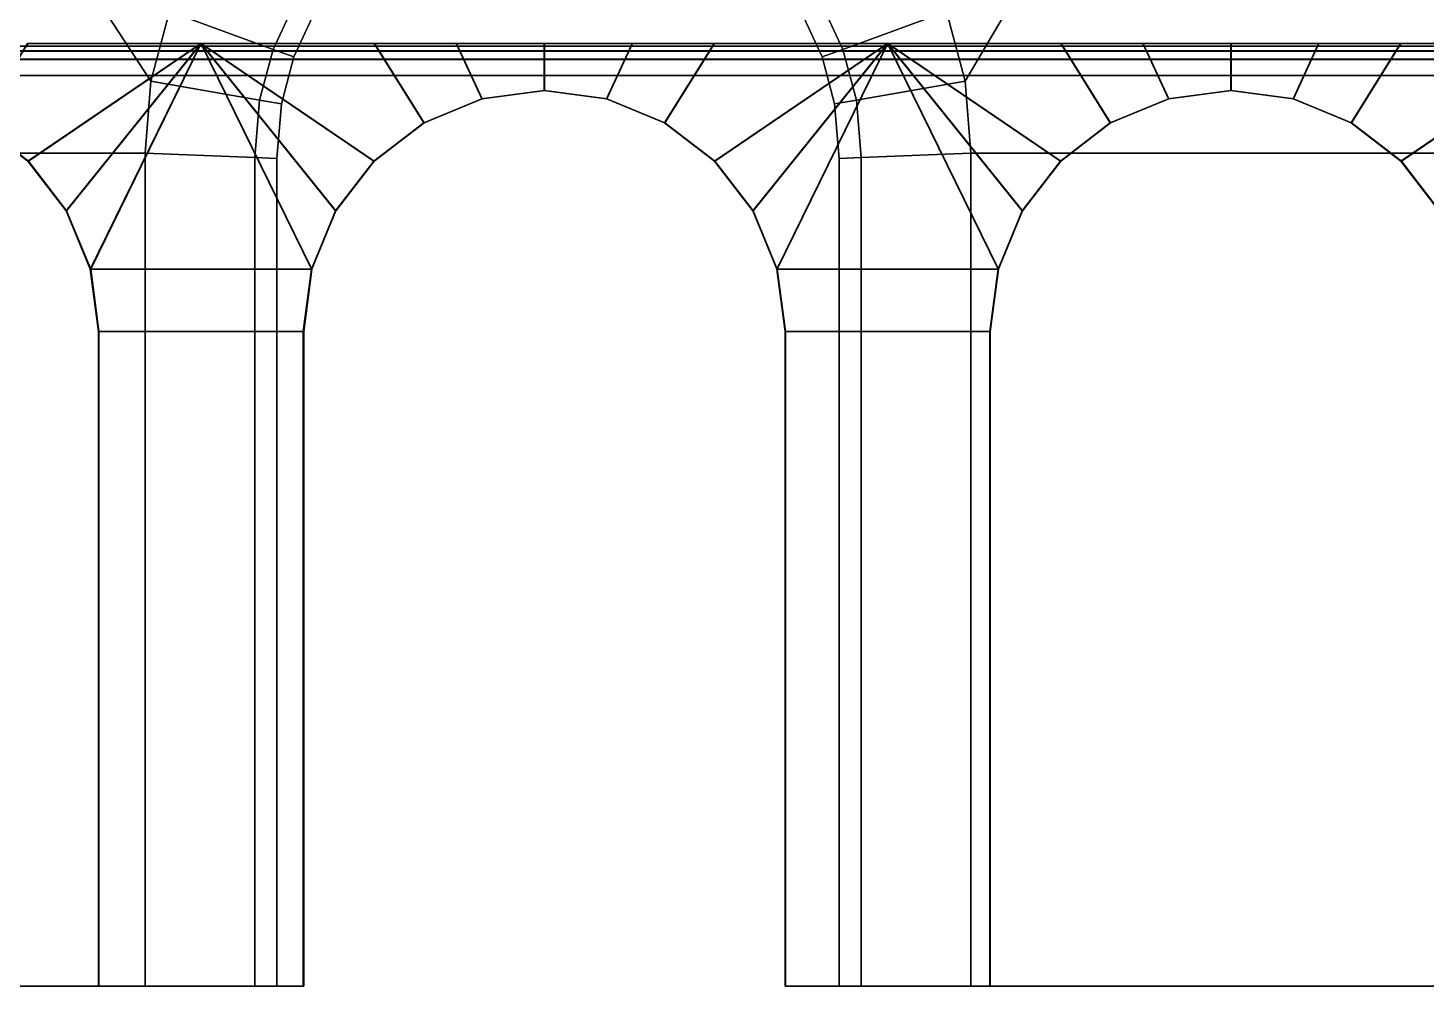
# Model space of a CAD drawing. Header units: metres. Extents: x -14.1 to 14.1, y -13.2 to 13.2.
# Drawn here: x -1.35 to 4.34, y -13.21 to -9.32 of the extents above; entities that cross this region are included whole.
import ezdxf

# ---------------------------------------------------------------- set-up
doc = ezdxf.new("R2010")
doc.units = ezdxf.units.M

msp = doc.modelspace()

# ---------------------------------------------------------------- linework, layer by layer
at = {"layer": 'archroof', "color": 8}
for points in [[(-2.58892, -9.3896, -16.1619), (4.91763, -9.38958, -16.1619), (4.91763, -8.37861, -18.0319), (-2.58892, -8.37861, -18.0319)], [(-2.58892, -8.37861, -18.0319), (4.91763, -8.37861, -18.0319), (4.91763, -9.38958, -19.9018), (-2.58892, -9.38961, -19.9018)], [(-2.58892, -9.41039, -16.1731), (4.91763, -9.41037, -16.1731), (4.91763, -9.38958, -16.1619), (-2.58892, -9.3896, -16.1619)], [(-2.58892, -9.38961, -19.9018), (4.91763, -9.38958, -19.9018), (4.91763, -9.41038, -19.8905), (-2.58892, -9.4104, -19.8905)], [(-2.58892, -9.40829, -16.1771), (4.91763, -9.40827, -16.1771), (4.91763, -9.41037, -16.1731), (-2.58892, -9.41039, -16.1731)], [(-2.58892, -9.4104, -19.8905), (4.91763, -9.41038, -19.8905), (4.91763, -9.40828, -19.8866), (-2.58892, -9.4083, -19.8866)]]:
    msp.add_3dface(points, dxfattribs=at)
at = {"layer": 'archwall', "color": 33}
for points in [[(-1.34967, -9.8576, -19.2122), (-0.645454, -9.37907, -19.2122), (-1.35137, -9.37908, -19.2122), (-1.55281, -9.70174, -19.2122)], [(-1.55281, -9.70174, -19.6369), (-1.35137, -9.37908, -19.6369), (-0.645454, -9.37907, -19.6369), (-1.34967, -9.8576, -19.6369)], [(-1.55124, -9.70174, -16.84), (-1.3498, -9.37908, -16.84), (-0.643933, -9.37908, -16.84), (-1.34815, -9.8576, -16.84)], [(-1.34815, -9.8576, -16.4153), (-0.643933, -9.37908, -16.4153), (-1.3498, -9.37908, -16.4153), (-1.55124, -9.70174, -16.4153)], [(-0.645454, -9.37907, -19.6369), (-1.35137, -9.37908, -19.6369), (-1.35137, -9.37908, -19.2122), (-0.645454, -9.37907, -19.2122)], [(-0.643933, -9.37908, -16.84), (-1.3498, -9.37908, -16.84), (-1.3498, -9.37908, -16.4153), (-0.643933, -9.37908, -16.4153)], [(-1.19385, -10.0607, -19.2122), (-0.645454, -9.37907, -19.2122), (-1.34967, -9.8576, -19.2122)], [(-1.34967, -9.8576, -19.6369), (-0.645454, -9.37907, -19.6369), (-1.19385, -10.0607, -19.6369)], [(-1.34815, -9.8576, -16.84), (-0.643933, -9.37908, -16.84), (-1.19229, -10.0607, -16.84)], [(-1.19229, -10.0607, -16.4153), (-0.643933, -9.37908, -16.4153), (-1.34815, -9.8576, -16.4153)], [(-1.09587, -10.2973, -19.2122), (-0.645454, -9.37907, -19.2122), (-1.19385, -10.0607, -19.2122)], [(-1.19385, -10.0607, -19.6369), (-0.645454, -9.37907, -19.6369), (-1.09587, -10.2973, -19.6369)], [(-1.19229, -10.0607, -16.84), (-0.643933, -9.37908, -16.84), (-1.0943, -10.2973, -16.84)], [(-1.0943, -10.2973, -16.4153), (-0.643933, -9.37908, -16.4153), (-1.19229, -10.0607, -16.4153)], [(-1.09587, -10.2973, -19.6369), (-0.645454, -9.37907, -19.6369), (-0.195087, -10.2973, -19.6369)], [(-0.195087, -10.2973, -19.2122), (-0.645454, -9.37907, -19.2122), (-1.09587, -10.2973, -19.2122)], [(-1.0943, -10.2973, -16.84), (-0.643933, -9.37908, -16.84), (-0.193521, -10.2973, -16.84)], [(-0.193521, -10.2973, -16.4153), (-0.643933, -9.37908, -16.4153), (-1.0943, -10.2973, -16.4153)], [(0.05872, -9.8576, -19.6369), (-0.645454, -9.37907, -19.6369), (0.06042, -9.37908, -19.6369), (0.261855, -9.70174, -19.6369)], [(-0.097098, -10.0607, -19.6369), (-0.645454, -9.37907, -19.6369), (0.05872, -9.8576, -19.6369)], [(-0.195087, -10.2973, -19.6369), (-0.645454, -9.37907, -19.6369), (-0.097098, -10.0607, -19.6369)], [(-0.097098, -10.0607, -19.2122), (-0.645454, -9.37907, -19.2122), (-0.195087, -10.2973, -19.2122)], [(0.05872, -9.8576, -19.2122), (-0.645454, -9.37907, -19.2122), (-0.097098, -10.0607, -19.2122)], [(0.261855, -9.70174, -19.2122), (0.06042, -9.37908, -19.2122), (-0.645454, -9.37907, -19.2122), (0.05872, -9.8576, -19.2122)], [(-0.645454, -9.37907, -19.2122), (0.06042, -9.37908, -19.2122), (0.06042, -9.37908, -19.6369), (-0.645454, -9.37907, -19.6369)], [(-0.095532, -10.0607, -16.4153), (-0.643933, -9.37908, -16.4153), (-0.193521, -10.2973, -16.4153)], [(0.06033, -9.8576, -16.4153), (-0.643933, -9.37908, -16.4153), (-0.095532, -10.0607, -16.4153)], [(0.26342, -9.70174, -16.4153), (0.061985, -9.37908, -16.4153), (-0.643933, -9.37908, -16.4153), (0.06033, -9.8576, -16.4153)], [(-0.643933, -9.37908, -16.4153), (0.061985, -9.37908, -16.4153), (0.061985, -9.37908, -16.84), (-0.643933, -9.37908, -16.84)], [(0.06033, -9.8576, -16.84), (-0.643933, -9.37908, -16.84), (0.061985, -9.37908, -16.84), (0.26342, -9.70174, -16.84)], [(-0.095532, -10.0607, -16.84), (-0.643933, -9.37908, -16.84), (0.06033, -9.8576, -16.84)], [(-0.193521, -10.2973, -16.84), (-0.643933, -9.37908, -16.84), (-0.095532, -10.0607, -16.84)], [(0.261855, -9.70174, -19.6369), (0.06042, -9.37908, -19.6369), (0.394147, -9.37908, -19.6369), (0.498398, -9.60376, -19.6369)], [(0.394147, -9.37908, -19.2122), (0.394147, -9.37908, -19.6369), (0.06042, -9.37908, -19.6369), (0.06042, -9.37908, -19.2122)], [(0.498398, -9.60376, -19.2122), (0.394147, -9.37908, -19.2122), (0.06042, -9.37908, -19.2122), (0.261855, -9.70174, -19.2122)], [(0.395712, -9.37908, -16.4153), (0.395712, -9.37908, -16.84), (0.061985, -9.37908, -16.84), (0.061985, -9.37908, -16.4153)], [(0.499964, -9.60376, -16.4153), (0.395712, -9.37908, -16.4153), (0.061985, -9.37908, -16.4153), (0.26342, -9.70174, -16.4153)], [(0.26342, -9.70174, -16.84), (0.061985, -9.37908, -16.84), (0.395712, -9.37908, -16.84), (0.499964, -9.60376, -16.84)], [(0.498398, -9.60376, -19.6369), (0.394147, -9.37908, -19.6369), (0.75225, -9.37908, -19.6369), (0.75225, -9.57034, -19.6369)], [(0.75225, -9.57034, -19.2122), (0.75225, -9.37908, -19.2122), (0.394147, -9.37908, -19.2122), (0.498398, -9.60376, -19.2122)], [(0.75225, -9.37908, -19.2122), (0.75225, -9.37908, -19.6369), (0.394147, -9.37908, -19.6369), (0.394147, -9.37908, -19.2122)], [(0.753815, -9.57034, -16.4153), (0.753815, -9.37908, -16.4153), (0.395712, -9.37908, -16.4153), (0.499964, -9.60376, -16.4153)], [(0.753815, -9.37908, -16.4153), (0.753815, -9.37908, -16.84), (0.395712, -9.37908, -16.84), (0.395712, -9.37908, -16.4153)], [(0.499964, -9.60376, -16.84), (0.395712, -9.37908, -16.84), (0.753815, -9.37908, -16.84), (0.753815, -9.57034, -16.84)], [(0.75225, -9.57034, -19.6369), (0.75225, -9.37908, -19.6369), (1.11035, -9.37908, -19.6369), (1.0061, -9.60376, -19.6369)], [(1.11035, -9.37908, -19.2122), (1.11035, -9.37908, -19.6369), (0.75225, -9.37908, -19.6369), (0.75225, -9.37908, -19.2122)], [(1.0061, -9.60376, -19.2122), (1.11035, -9.37908, -19.2122), (0.75225, -9.37908, -19.2122), (0.75225, -9.57034, -19.2122)], [(1.11192, -9.37908, -16.4153), (1.11192, -9.37908, -16.84), (0.753815, -9.37908, -16.84), (0.753815, -9.37908, -16.4153)], [(1.00767, -9.60376, -16.4153), (1.11192, -9.37908, -16.4153), (0.753815, -9.37908, -16.4153), (0.753815, -9.57034, -16.4153)], [(0.753815, -9.57034, -16.84), (0.753815, -9.37908, -16.84), (1.11192, -9.37908, -16.84), (1.00767, -9.60376, -16.84)], [(1.0061, -9.60376, -19.6369), (1.11035, -9.37908, -19.6369), (1.44408, -9.37908, -19.6369), (1.24264, -9.70174, -19.6369)], [(1.24264, -9.70174, -19.2122), (1.44408, -9.37908, -19.2122), (1.11035, -9.37908, -19.2122), (1.0061, -9.60376, -19.2122)], [(1.24421, -9.70174, -16.4153), (1.44564, -9.37908, -16.4153), (1.11192, -9.37908, -16.4153), (1.00767, -9.60376, -16.4153)], [(1.00767, -9.60376, -16.84), (1.11192, -9.37908, -16.84), (1.44564, -9.37908, -16.84), (1.24421, -9.70174, -16.84)], [(1.44408, -9.37908, -19.2122), (1.44408, -9.37908, -19.6369), (1.11035, -9.37908, -19.6369), (1.11035, -9.37908, -19.2122)], [(1.44564, -9.37908, -16.4153), (1.44564, -9.37908, -16.84), (1.11192, -9.37908, -16.84), (1.11192, -9.37908, -16.4153)], [(1.24264, -9.70174, -19.6369), (1.44408, -9.37908, -19.6369), (2.14995, -9.37908, -19.6369), (1.44573, -9.8576, -19.6369)], [(1.44573, -9.8576, -19.2122), (2.14995, -9.37908, -19.2122), (1.44408, -9.37908, -19.2122), (1.24264, -9.70174, -19.2122)], [(1.44734, -9.8576, -16.4153), (2.15152, -9.37907, -16.4153), (1.44564, -9.37908, -16.4153), (1.24421, -9.70174, -16.4153)], [(1.24421, -9.70174, -16.84), (1.44564, -9.37908, -16.84), (2.15152, -9.37907, -16.84), (1.44734, -9.8576, -16.84)], [(2.14995, -9.37908, -19.6369), (1.44408, -9.37908, -19.6369), (1.44408, -9.37908, -19.2122), (2.14995, -9.37908, -19.2122)], [(2.15152, -9.37907, -16.84), (1.44564, -9.37908, -16.84), (1.44564, -9.37908, -16.4153), (2.15152, -9.37907, -16.4153)], [(1.44573, -9.8576, -19.6369), (2.14995, -9.37908, -19.6369), (1.6016, -10.0607, -19.6369)], [(1.6016, -10.0607, -19.2122), (2.14995, -9.37908, -19.2122), (1.44573, -9.8576, -19.2122)], [(1.60316, -10.0607, -16.4153), (2.15152, -9.37907, -16.4153), (1.44734, -9.8576, -16.4153)], [(1.44734, -9.8576, -16.84), (2.15152, -9.37907, -16.84), (1.60316, -10.0607, -16.84)], [(1.6016, -10.0607, -19.6369), (2.14995, -9.37908, -19.6369), (1.69958, -10.2973, -19.6369)], [(1.69958, -10.2973, -19.2122), (2.14995, -9.37908, -19.2122), (1.6016, -10.0607, -19.2122)], [(1.70115, -10.2973, -16.4153), (2.15152, -9.37907, -16.4153), (1.60316, -10.0607, -16.4153)], [(1.60316, -10.0607, -16.84), (2.15152, -9.37907, -16.84), (1.70115, -10.2973, -16.84)], [(1.69958, -10.2973, -19.6369), (2.14995, -9.37908, -19.6369), (2.60036, -10.2973, -19.6369)], [(2.60036, -10.2973, -19.2122), (2.14995, -9.37908, -19.2122), (1.69958, -10.2973, -19.2122)], [(2.60188, -10.2973, -16.4153), (2.15152, -9.37907, -16.4153), (1.70115, -10.2973, -16.4153)], [(1.70115, -10.2973, -16.84), (2.15152, -9.37907, -16.84), (2.60188, -10.2973, -16.84)], [(2.85421, -9.8576, -19.6369), (2.14995, -9.37908, -19.6369), (2.85587, -9.37908, -19.6369), (3.0573, -9.70174, -19.6369)], [(2.69835, -10.0607, -19.6369), (2.14995, -9.37908, -19.6369), (2.85421, -9.8576, -19.6369)], [(2.60036, -10.2973, -19.6369), (2.14995, -9.37908, -19.6369), (2.69835, -10.0607, -19.6369)], [(2.69835, -10.0607, -19.2122), (2.14995, -9.37908, -19.2122), (2.60036, -10.2973, -19.2122)], [(2.85421, -9.8576, -19.2122), (2.14995, -9.37908, -19.2122), (2.69835, -10.0607, -19.2122)], [(3.0573, -9.70174, -19.2122), (2.85587, -9.37908, -19.2122), (2.14995, -9.37908, -19.2122), (2.85421, -9.8576, -19.2122)], [(2.14995, -9.37908, -19.2122), (2.85587, -9.37908, -19.2122), (2.85587, -9.37908, -19.6369), (2.14995, -9.37908, -19.6369)], [(2.60188, -10.2973, -16.84), (2.15152, -9.37907, -16.84), (2.69987, -10.0607, -16.84)], [(2.69987, -10.0607, -16.84), (2.15152, -9.37907, -16.84), (2.85569, -9.8576, -16.84)], [(2.85569, -9.8576, -16.84), (2.15152, -9.37907, -16.84), (2.85739, -9.37908, -16.84), (3.05883, -9.70174, -16.84)], [(3.05883, -9.70174, -16.4153), (2.85739, -9.37908, -16.4153), (2.15152, -9.37907, -16.4153), (2.85569, -9.8576, -16.4153)], [(2.15152, -9.37907, -16.4153), (2.85739, -9.37908, -16.4153), (2.85739, -9.37908, -16.84), (2.15152, -9.37907, -16.84)], [(2.85569, -9.8576, -16.4153), (2.15152, -9.37907, -16.4153), (2.69987, -10.0607, -16.4153)], [(2.69987, -10.0607, -16.4153), (2.15152, -9.37907, -16.4153), (2.60188, -10.2973, -16.4153)], [(3.0573, -9.70174, -19.6369), (2.85587, -9.37908, -19.6369), (3.1896, -9.37908, -19.6369), (3.29385, -9.60376, -19.6369)], [(3.1896, -9.37908, -19.2122), (3.1896, -9.37908, -19.6369), (2.85587, -9.37908, -19.6369), (2.85587, -9.37908, -19.2122)], [(3.29385, -9.60376, -19.2122), (3.1896, -9.37908, -19.2122), (2.85587, -9.37908, -19.2122), (3.0573, -9.70174, -19.2122)], [(3.05883, -9.70174, -16.84), (2.85739, -9.37908, -16.84), (3.19112, -9.37908, -16.84), (3.29537, -9.60376, -16.84)], [(3.19112, -9.37908, -16.4153), (3.19112, -9.37908, -16.84), (2.85739, -9.37908, -16.84), (2.85739, -9.37908, -16.4153)], [(3.29537, -9.60376, -16.4153), (3.19112, -9.37908, -16.4153), (2.85739, -9.37908, -16.4153), (3.05883, -9.70174, -16.4153)], [(3.29385, -9.60376, -19.6369), (3.1896, -9.37908, -19.6369), (3.5477, -9.37908, -19.6369), (3.5477, -9.57034, -19.6369)], [(3.5477, -9.57034, -19.2122), (3.5477, -9.37908, -19.2122), (3.1896, -9.37908, -19.2122), (3.29385, -9.60376, -19.2122)], [(3.5477, -9.37908, -19.2122), (3.5477, -9.37908, -19.6369), (3.1896, -9.37908, -19.6369), (3.1896, -9.37908, -19.2122)], [(3.29537, -9.60376, -16.84), (3.19112, -9.37908, -16.84), (3.54922, -9.37908, -16.84), (3.54922, -9.57034, -16.84)], [(3.54922, -9.57034, -16.4153), (3.54922, -9.37908, -16.4153), (3.19112, -9.37908, -16.4153), (3.29537, -9.60376, -16.4153)], [(3.54922, -9.37908, -16.4153), (3.54922, -9.37908, -16.84), (3.19112, -9.37908, -16.84), (3.19112, -9.37908, -16.4153)], [(3.5477, -9.57034, -19.6369), (3.5477, -9.37908, -19.6369), (3.9058, -9.37908, -19.6369), (3.80155, -9.60376, -19.6369)], [(3.9058, -9.37908, -19.2122), (3.9058, -9.37908, -19.6369), (3.5477, -9.37908, -19.6369), (3.5477, -9.37908, -19.2122)], [(3.80155, -9.60376, -19.2122), (3.9058, -9.37908, -19.2122), (3.5477, -9.37908, -19.2122), (3.5477, -9.57034, -19.2122)], [(3.54922, -9.57034, -16.84), (3.54922, -9.37908, -16.84), (3.90732, -9.37908, -16.84), (3.80307, -9.60376, -16.84)], [(3.90732, -9.37908, -16.4153), (3.90732, -9.37908, -16.84), (3.54922, -9.37908, -16.84), (3.54922, -9.37908, -16.4153)], [(3.80307, -9.60376, -16.4153), (3.90732, -9.37908, -16.4153), (3.54922, -9.37908, -16.4153), (3.54922, -9.57034, -16.4153)], [(3.80155, -9.60376, -19.6369), (3.9058, -9.37908, -19.6369), (4.23953, -9.37908, -19.6369), (4.03809, -9.70174, -19.6369)], [(4.03809, -9.70174, -19.2122), (4.23953, -9.37908, -19.2122), (3.9058, -9.37908, -19.2122), (3.80155, -9.60376, -19.2122)], [(3.80307, -9.60376, -16.84), (3.90732, -9.37908, -16.84), (4.24105, -9.37908, -16.84), (4.03961, -9.70174, -16.84)], [(4.03961, -9.70174, -16.4153), (4.24105, -9.37908, -16.4153), (3.90732, -9.37908, -16.4153), (3.80307, -9.60376, -16.4153)], [(4.23953, -9.37908, -19.2122), (4.23953, -9.37908, -19.6369), (3.9058, -9.37908, -19.6369), (3.9058, -9.37908, -19.2122)], [(4.24105, -9.37908, -16.4153), (4.24105, -9.37908, -16.84), (3.90732, -9.37908, -16.84), (3.90732, -9.37908, -16.4153)], [(4.03809, -9.70174, -19.6369), (4.23953, -9.37908, -19.6369), (4.9454, -9.37907, -19.6369), (4.24123, -9.8576, -19.6369)], [(4.24123, -9.8576, -19.2122), (4.9454, -9.37907, -19.2122), (4.23953, -9.37908, -19.2122), (4.03809, -9.70174, -19.2122)], [(4.03961, -9.70174, -16.84), (4.24105, -9.37908, -16.84), (4.94697, -9.37908, -16.84), (4.2427, -9.8576, -16.84)], [(4.2427, -9.8576, -16.4153), (4.94697, -9.37908, -16.4153), (4.24105, -9.37908, -16.4153), (4.03961, -9.70174, -16.4153)], [(4.9454, -9.37907, -19.6369), (4.23953, -9.37908, -19.6369), (4.23953, -9.37908, -19.2122), (4.9454, -9.37907, -19.2122)], [(4.94697, -9.37908, -16.84), (4.24105, -9.37908, -16.84), (4.24105, -9.37908, -16.4153), (4.94697, -9.37908, -16.4153)], [(4.24123, -9.8576, -19.6369), (4.9454, -9.37907, -19.6369), (4.39705, -10.0607, -19.6369)], [(4.39705, -10.0607, -19.2122), (4.9454, -9.37907, -19.2122), (4.24123, -9.8576, -19.2122)], [(4.2427, -9.8576, -16.84), (4.94697, -9.37908, -16.84), (4.39857, -10.0607, -16.84)], [(4.39857, -10.0607, -16.4153), (4.94697, -9.37908, -16.4153), (4.2427, -9.8576, -16.4153)], [(-0.195087, -10.2973, -19.6369), (-0.228496, -10.5511, -19.6369), (-1.06246, -10.5511, -19.6369), (-1.09587, -10.2973, -19.6369)], [(-1.09587, -10.2973, -19.2122), (-1.06246, -10.5511, -19.2122), (-0.228496, -10.5511, -19.2122), (-0.195087, -10.2973, -19.2122)], [(-1.06089, -10.5511, -16.84), (-1.0943, -10.2973, -16.84), (-0.193521, -10.2973, -16.84), (-0.22693, -10.5511, -16.84)], [(-1.0943, -10.2973, -16.4153), (-1.06089, -10.5511, -16.4153), (-0.22693, -10.5511, -16.4153), (-0.193521, -10.2973, -16.4153)], [(1.73299, -10.5511, -19.6369), (1.69958, -10.2973, -19.6369), (2.60036, -10.2973, -19.6369), (2.56695, -10.5511, -19.6369)], [(1.69958, -10.2973, -19.2122), (1.73299, -10.5511, -19.2122), (2.56695, -10.5511, -19.2122), (2.60036, -10.2973, -19.2122)], [(1.70115, -10.2973, -16.4153), (1.73456, -10.5511, -16.4153), (2.56848, -10.5511, -16.4153), (2.60188, -10.2973, -16.4153)], [(1.73456, -10.5511, -16.84), (1.70115, -10.2973, -16.84), (2.60188, -10.2973, -16.84), (2.56848, -10.5511, -16.84)], [(-1.06246, -10.5511, -19.6369), (-0.228496, -10.5511, -19.6369), (-0.228496, -13.2146, -19.6369), (-1.06246, -13.2146, -19.6369)], [(-1.06246, -10.5511, -19.2122), (-1.06246, -13.2146, -19.2122), (-0.228496, -13.2146, -19.2122), (-0.228496, -10.5511, -19.2122)], [(-0.22693, -10.5511, -16.84), (-0.22693, -13.2146, -16.84), (-1.06089, -13.2146, -16.84), (-1.06089, -10.5511, -16.84)], [(-1.06089, -13.2146, -16.4153), (-0.22693, -13.2146, -16.4153), (-0.22693, -10.5511, -16.4153), (-1.06089, -10.5511, -16.4153)], [(2.56695, -10.5511, -19.6369), (2.56695, -13.2146, -19.6369), (1.73299, -13.2146, -19.6369), (1.73299, -10.5511, -19.6369)], [(1.73299, -13.2146, -19.2122), (2.56695, -13.2146, -19.2122), (2.56695, -10.5511, -19.2122), (1.73299, -10.5511, -19.2122)], [(1.73456, -10.5511, -16.4153), (1.73456, -13.2146, -16.4153), (2.56848, -13.2146, -16.4153), (2.56848, -10.5511, -16.4153)], [(1.73456, -10.5511, -16.84), (2.56848, -10.5511, -16.84), (2.56848, -13.2146, -16.84), (1.73456, -13.2146, -16.84)], [(-1.06246, -13.2146, -19.6369), (-0.228496, -13.2146, -19.6369), (-0.228496, -13.2146, -19.2122), (-1.06246, -13.2146, -19.2122)], [(-1.06089, -13.2146, -16.84), (-0.22693, -13.2146, -16.84), (-0.22693, -13.2146, -16.4153), (-1.06089, -13.2146, -16.4153)], [(1.73299, -13.2146, -19.6369), (2.56695, -13.2146, -19.6369), (2.56695, -13.2146, -19.2122), (1.73299, -13.2146, -19.2122)], [(1.73456, -13.2146, -16.84), (2.56848, -13.2146, -16.84), (2.56848, -13.2146, -16.4153), (1.73456, -13.2146, -16.4153)]]:
    msp.add_3dface(points, dxfattribs=at)
at = {"layer": 'archwll2', "color": 28}
for points in [[(0.261855, -9.70174, -19.6369), (0.498398, -9.60376, -19.6369), (0.498398, -9.60376, -19.2122), (0.261855, -9.70174, -19.2122)], [(0.499964, -9.60376, -16.4153), (0.26342, -9.70174, -16.4153), (0.26342, -9.70174, -16.84), (0.499964, -9.60376, -16.84)], [(0.498398, -9.60376, -19.6369), (0.75225, -9.57034, -19.6369), (0.75225, -9.57034, -19.2122), (0.498398, -9.60376, -19.2122)], [(0.753815, -9.57034, -16.4153), (0.499964, -9.60376, -16.4153), (0.499964, -9.60376, -16.84), (0.753815, -9.57034, -16.84)], [(0.75225, -9.57034, -19.6369), (1.0061, -9.60376, -19.6369), (1.0061, -9.60376, -19.2122), (0.75225, -9.57034, -19.2122)], [(1.00767, -9.60376, -16.4153), (0.753815, -9.57034, -16.4153), (0.753815, -9.57034, -16.84), (1.00767, -9.60376, -16.84)], [(1.0061, -9.60376, -19.6369), (1.24264, -9.70174, -19.6369), (1.24264, -9.70174, -19.2122), (1.0061, -9.60376, -19.2122)], [(1.24421, -9.70174, -16.4153), (1.00767, -9.60376, -16.4153), (1.00767, -9.60376, -16.84), (1.24421, -9.70174, -16.84)], [(3.29385, -9.60376, -19.2122), (3.0573, -9.70174, -19.2122), (3.0573, -9.70174, -19.6369), (3.29385, -9.60376, -19.6369)], [(3.05883, -9.70174, -16.84), (3.29537, -9.60376, -16.84), (3.29537, -9.60376, -16.4153), (3.05883, -9.70174, -16.4153)], [(3.5477, -9.57034, -19.2122), (3.29385, -9.60376, -19.2122), (3.29385, -9.60376, -19.6369), (3.5477, -9.57034, -19.6369)], [(3.29537, -9.60376, -16.84), (3.54922, -9.57034, -16.84), (3.54922, -9.57034, -16.4153), (3.29537, -9.60376, -16.4153)], [(3.80155, -9.60376, -19.2122), (3.5477, -9.57034, -19.2122), (3.5477, -9.57034, -19.6369), (3.80155, -9.60376, -19.6369)], [(3.54922, -9.57034, -16.84), (3.80307, -9.60376, -16.84), (3.80307, -9.60376, -16.4153), (3.54922, -9.57034, -16.4153)], [(4.03809, -9.70174, -19.2122), (3.80155, -9.60376, -19.2122), (3.80155, -9.60376, -19.6369), (4.03809, -9.70174, -19.6369)], [(3.80307, -9.60376, -16.84), (4.03961, -9.70174, -16.84), (4.03961, -9.70174, -16.4153), (3.80307, -9.60376, -16.4153)], [(-1.34967, -9.8576, -19.2122), (-1.55281, -9.70174, -19.2122), (-1.55281, -9.70174, -19.6369), (-1.34967, -9.8576, -19.6369)], [(-1.55124, -9.70174, -16.84), (-1.34815, -9.8576, -16.84), (-1.34815, -9.8576, -16.4153), (-1.55124, -9.70174, -16.4153)], [(0.05872, -9.8576, -19.6369), (0.261855, -9.70174, -19.6369), (0.261855, -9.70174, -19.2122), (0.05872, -9.8576, -19.2122)], [(0.26342, -9.70174, -16.4153), (0.06033, -9.8576, -16.4153), (0.06033, -9.8576, -16.84), (0.26342, -9.70174, -16.84)], [(1.24264, -9.70174, -19.6369), (1.44573, -9.8576, -19.6369), (1.44573, -9.8576, -19.2122), (1.24264, -9.70174, -19.2122)], [(1.44734, -9.8576, -16.4153), (1.24421, -9.70174, -16.4153), (1.24421, -9.70174, -16.84), (1.44734, -9.8576, -16.84)], [(3.0573, -9.70174, -19.2122), (2.85421, -9.8576, -19.2122), (2.85421, -9.8576, -19.6369), (3.0573, -9.70174, -19.6369)], [(2.85569, -9.8576, -16.84), (3.05883, -9.70174, -16.84), (3.05883, -9.70174, -16.4153), (2.85569, -9.8576, -16.4153)], [(4.24123, -9.8576, -19.2122), (4.03809, -9.70174, -19.2122), (4.03809, -9.70174, -19.6369), (4.24123, -9.8576, -19.6369)], [(4.03961, -9.70174, -16.84), (4.2427, -9.8576, -16.84), (4.2427, -9.8576, -16.4153), (4.03961, -9.70174, -16.4153)], [(-1.19385, -10.0607, -19.2122), (-1.34967, -9.8576, -19.2122), (-1.34967, -9.8576, -19.6369), (-1.19385, -10.0607, -19.6369)], [(-1.34815, -9.8576, -16.84), (-1.19229, -10.0607, -16.84), (-1.19229, -10.0607, -16.4153), (-1.34815, -9.8576, -16.4153)], [(-0.097098, -10.0607, -19.6369), (0.05872, -9.8576, -19.6369), (0.05872, -9.8576, -19.2122), (-0.097098, -10.0607, -19.2122)], [(0.06033, -9.8576, -16.4153), (-0.095532, -10.0607, -16.4153), (-0.095532, -10.0607, -16.84), (0.06033, -9.8576, -16.84)], [(1.44573, -9.8576, -19.6369), (1.6016, -10.0607, -19.6369), (1.6016, -10.0607, -19.2122), (1.44573, -9.8576, -19.2122)], [(1.60316, -10.0607, -16.4153), (1.44734, -9.8576, -16.4153), (1.44734, -9.8576, -16.84), (1.60316, -10.0607, -16.84)], [(2.85421, -9.8576, -19.2122), (2.69835, -10.0607, -19.2122), (2.69835, -10.0607, -19.6369), (2.85421, -9.8576, -19.6369)], [(2.69987, -10.0607, -16.84), (2.85569, -9.8576, -16.84), (2.85569, -9.8576, -16.4153), (2.69987, -10.0607, -16.4153)], [(4.39705, -10.0607, -19.2122), (4.24123, -9.8576, -19.2122), (4.24123, -9.8576, -19.6369), (4.39705, -10.0607, -19.6369)], [(4.2427, -9.8576, -16.84), (4.39857, -10.0607, -16.84), (4.39857, -10.0607, -16.4153), (4.2427, -9.8576, -16.4153)], [(-1.09587, -10.2973, -19.2122), (-1.19385, -10.0607, -19.2122), (-1.19385, -10.0607, -19.6369), (-1.09587, -10.2973, -19.6369)], [(-1.19229, -10.0607, -16.84), (-1.0943, -10.2973, -16.84), (-1.0943, -10.2973, -16.4153), (-1.19229, -10.0607, -16.4153)], [(-0.195087, -10.2973, -19.6369), (-0.097098, -10.0607, -19.6369), (-0.097098, -10.0607, -19.2122), (-0.195087, -10.2973, -19.2122)], [(-0.095532, -10.0607, -16.4153), (-0.193521, -10.2973, -16.4153), (-0.193521, -10.2973, -16.84), (-0.095532, -10.0607, -16.84)], [(1.6016, -10.0607, -19.6369), (1.69958, -10.2973, -19.6369), (1.69958, -10.2973, -19.2122), (1.6016, -10.0607, -19.2122)], [(1.70115, -10.2973, -16.4153), (1.60316, -10.0607, -16.4153), (1.60316, -10.0607, -16.84), (1.70115, -10.2973, -16.84)], [(2.69835, -10.0607, -19.2122), (2.60036, -10.2973, -19.2122), (2.60036, -10.2973, -19.6369), (2.69835, -10.0607, -19.6369)], [(2.60188, -10.2973, -16.84), (2.69987, -10.0607, -16.84), (2.69987, -10.0607, -16.4153), (2.60188, -10.2973, -16.4153)], [(-1.06246, -10.5511, -19.2122), (-1.09587, -10.2973, -19.2122), (-1.09587, -10.2973, -19.6369), (-1.06246, -10.5511, -19.6369)], [(-1.0943, -10.2973, -16.84), (-1.06089, -10.5511, -16.84), (-1.06089, -10.5511, -16.4153), (-1.0943, -10.2973, -16.4153)], [(-0.228496, -10.5511, -19.6369), (-0.195087, -10.2973, -19.6369), (-0.195087, -10.2973, -19.2122), (-0.228496, -10.5511, -19.2122)], [(-0.193521, -10.2973, -16.4153), (-0.22693, -10.5511, -16.4153), (-0.22693, -10.5511, -16.84), (-0.193521, -10.2973, -16.84)], [(1.69958, -10.2973, -19.6369), (1.73299, -10.5511, -19.6369), (1.73299, -10.5511, -19.2122), (1.69958, -10.2973, -19.2122)], [(1.73456, -10.5511, -16.4153), (1.70115, -10.2973, -16.4153), (1.70115, -10.2973, -16.84), (1.73456, -10.5511, -16.84)], [(2.60036, -10.2973, -19.2122), (2.56695, -10.5511, -19.2122), (2.56695, -10.5511, -19.6369), (2.60036, -10.2973, -19.6369)], [(2.56848, -10.5511, -16.84), (2.60188, -10.2973, -16.84), (2.60188, -10.2973, -16.4153), (2.56848, -10.5511, -16.4153)], [(-1.06246, -13.2146, -19.6369), (-1.06246, -13.2146, -19.2122), (-1.06246, -10.5511, -19.2122), (-1.06246, -10.5511, -19.6369)], [(-1.06089, -13.2146, -16.4153), (-1.06089, -10.5511, -16.4153), (-1.06089, -10.5511, -16.84), (-1.06089, -13.2146, -16.84)], [(-0.228496, -10.5511, -19.6369), (-0.228496, -10.5511, -19.2122), (-0.228496, -13.2146, -19.2122), (-0.228496, -13.2146, -19.6369)], [(-0.22693, -13.2146, -16.84), (-0.22693, -10.5511, -16.84), (-0.22693, -10.5511, -16.4153), (-0.22693, -13.2146, -16.4153)], [(1.73299, -13.2146, -19.2122), (1.73299, -10.5511, -19.2122), (1.73299, -10.5511, -19.6369), (1.73299, -13.2146, -19.6369)], [(1.73456, -13.2146, -16.84), (1.73456, -13.2146, -16.4153), (1.73456, -10.5511, -16.4153), (1.73456, -10.5511, -16.84)], [(2.56695, -13.2146, -19.6369), (2.56695, -10.5511, -19.6369), (2.56695, -10.5511, -19.2122), (2.56695, -13.2146, -19.2122)], [(2.56848, -10.5511, -16.84), (2.56848, -10.5511, -16.4153), (2.56848, -13.2146, -16.4153), (2.56848, -13.2146, -16.84)]]:
    msp.add_3dface(points, dxfattribs=at)
at = {"layer": 'artrim', "color": 13}
for points in [[(-2.58892, -8.53885, -18.0319), (4.91763, -8.53885, -18.0319), (4.91763, -9.5093, -16.2368), (-2.58892, -9.50933, -16.2368)], [(-2.58892, -9.50933, -19.8269), (4.91763, -9.50931, -19.8269), (4.91763, -8.53885, -18.0319), (-2.58892, -8.53885, -18.0319)], [(-2.58892, -9.44452, -16.1967), (4.91763, -9.4445, -16.1967), (4.91763, -9.40827, -16.1771), (-2.58892, -9.40829, -16.1771)], [(-2.58892, -9.4083, -19.8866), (4.91763, -9.40828, -19.8866), (4.91763, -9.44451, -19.867), (-2.58892, -9.44453, -19.867)], [(-2.58892, -9.44242, -16.2006), (4.91763, -9.4424, -16.2006), (4.91763, -9.4445, -16.1967), (-2.58892, -9.44452, -16.1967)], [(-2.58892, -9.50933, -16.2368), (4.91763, -9.5093, -16.2368), (4.91763, -9.4424, -16.2006), (-2.58892, -9.44242, -16.2006)], [(-2.58892, -9.44243, -19.8631), (4.91763, -9.4424, -19.8631), (4.91763, -9.50931, -19.8269), (-2.58892, -9.50933, -19.8269)], [(-2.58892, -9.44453, -19.867), (4.91763, -9.44451, -19.867), (4.91763, -9.4424, -19.8631), (-2.58892, -9.44243, -19.8631)]]:
    msp.add_3dface(points, dxfattribs=at)
at = {"layer": 'facade', "color": 30}
for points in [[(4.08219, -6.7974, 16.6459), (4.08219, -4.56538, 16.6459), (5.61183, -4.31735, 16.6459), (5.61183, -9.82494, 16.6459)], [(5.61183, -9.82494, 18.1308), (5.61183, -4.31735, 18.1308), (4.08219, -4.56538, 18.1308), (4.08219, -6.7974, 18.1308)], [(-2.64183, -6.7974, 16.6459), (-0.848767, -9.53267, 16.6459), (-0.872784, -9.82494, 16.6459), (-3.99454, -9.82494, 16.6459)], [(-3.99454, -9.82494, 18.1308), (-0.872784, -9.82494, 18.1308), (-0.848767, -9.53267, 18.1308), (-2.64183, -6.7974, 18.1308)], [(-2.64183, -6.7974, 16.6459), (-0.772825, -9.24931, 16.6459), (-0.848767, -9.53267, 16.6459)], [(-0.848767, -9.53267, 18.1308), (-0.772825, -9.24931, 18.1308), (-2.64183, -6.7974, 18.1308)], [(4.08219, -6.7974, 18.1308), (2.39012, -9.24931, 18.1308), (2.46606, -9.53267, 18.1308)], [(2.46606, -9.53267, 16.6459), (2.39012, -9.24931, 16.6459), (4.08219, -6.7974, 16.6459)], [(5.61183, -9.82494, 16.6459), (2.49008, -9.82494, 16.6459), (2.46606, -9.53267, 16.6459), (4.08219, -6.7974, 16.6459)], [(4.08219, -6.7974, 18.1308), (2.46606, -9.53267, 18.1308), (2.49008, -9.82494, 18.1308), (5.61183, -9.82494, 18.1308)], [(-0.648852, -8.98345, 18.25), (-0.772825, -9.24931, 18.25), (-0.350948, -9.40287, 18.25), (-0.26007, -9.20791, 18.25)], [(-0.772825, -9.24931, 16.5268), (-0.648852, -8.98345, 16.5268), (-0.26007, -9.20791, 16.5268), (-0.350948, -9.40287, 16.5268)], [(2.39012, -9.24931, 18.25), (2.26614, -8.98345, 18.25), (1.87736, -9.20791, 18.25), (1.96824, -9.40287, 18.25)], [(2.26614, -8.98345, 16.5268), (2.39012, -9.24931, 16.5268), (1.96824, -9.40287, 16.5268), (1.87736, -9.20791, 16.5268)], [(-0.26007, -9.20791, 17.8648), (-0.350948, -9.40287, 17.8648), (-0.2666, -9.43358, 17.8648), (-0.182296, -9.2528, 17.8648)], [(-0.350948, -9.40287, 16.912), (-0.26007, -9.20791, 16.912), (-0.182296, -9.2528, 16.912), (-0.2666, -9.43358, 16.912)], [(1.96824, -9.40287, 17.8648), (1.87736, -9.20791, 17.8648), (1.79959, -9.2528, 17.8648), (1.88389, -9.43358, 17.8648)], [(1.87736, -9.20791, 16.912), (1.96824, -9.40287, 16.912), (1.88389, -9.43358, 16.912), (1.79959, -9.2528, 16.912)], [(-0.772825, -9.24931, 18.25), (-0.848767, -9.53267, 18.25), (-0.406316, -9.6095, 18.25), (-0.350948, -9.40287, 18.25)], [(-0.848767, -9.53267, 16.5268), (-0.772825, -9.24931, 16.5268), (-0.350948, -9.40287, 16.5268), (-0.406316, -9.6095, 16.5268)], [(2.46606, -9.53267, 18.25), (2.39012, -9.24931, 18.25), (1.96824, -9.40287, 18.25), (2.02361, -9.6095, 18.25)], [(2.39012, -9.24931, 16.5268), (2.46606, -9.53267, 16.5268), (2.02361, -9.6095, 16.5268), (1.96824, -9.40287, 16.5268)], [(-0.350948, -9.40287, 17.8648), (-0.406316, -9.6095, 17.8648), (-0.317853, -9.62486, 17.8648), (-0.2666, -9.43358, 17.8648)], [(-0.406316, -9.6095, 16.912), (-0.350948, -9.40287, 16.912), (-0.2666, -9.43358, 16.912), (-0.317853, -9.62486, 16.912)], [(2.02361, -9.6095, 17.8648), (1.96824, -9.40287, 17.8648), (1.88389, -9.43358, 17.8648), (1.93514, -9.62486, 17.8648)], [(1.96824, -9.40287, 16.912), (2.02361, -9.6095, 16.912), (1.93514, -9.62486, 16.912), (1.88389, -9.43358, 16.912)], [(-0.848767, -9.53267, 18.25), (-0.872784, -9.82494, 18.25), (-0.425548, -9.84328, 18.25), (-0.406316, -9.6095, 18.25)], [(-0.872784, -9.82494, 16.5268), (-0.848767, -9.53267, 16.5268), (-0.406316, -9.6095, 16.5268), (-0.425548, -9.84328, 16.5268)], [(2.46606, -9.53267, 16.5268), (2.49008, -9.82494, 16.5268), (2.04284, -9.84328, 16.5268), (2.02361, -9.6095, 16.5268)], [(2.49008, -9.82494, 18.25), (2.46606, -9.53267, 18.25), (2.02361, -9.6095, 18.25), (2.04284, -9.84328, 18.25)], [(-0.406316, -9.6095, 17.8648), (-0.425548, -9.84328, 17.8648), (-0.3361, -9.84695, 17.8648), (-0.317853, -9.62486, 17.8648)], [(-0.425548, -9.84328, 16.912), (-0.406316, -9.6095, 16.912), (-0.317853, -9.62486, 16.912), (-0.3361, -9.84695, 16.912)], [(2.02361, -9.6095, 16.912), (2.04284, -9.84328, 16.912), (1.95339, -9.84695, 16.912), (1.93514, -9.62486, 16.912)], [(2.04284, -9.84328, 17.8648), (2.02361, -9.6095, 17.8648), (1.93514, -9.62486, 17.8648), (1.95339, -9.84695, 17.8648)], [(-0.872784, -9.82494, 16.6459), (-0.872784, -13.2146, 16.6459), (-3.99454, -13.2146, 16.6459), (-3.99454, -9.82494, 16.6459)], [(-3.99454, -9.82494, 18.1308), (-3.99454, -13.2146, 18.1308), (-0.872784, -13.2146, 18.1308), (-0.872784, -9.82494, 18.1308)], [(-0.872784, -9.82494, 18.25), (-0.872784, -13.2146, 18.25), (-0.425548, -13.2146, 18.25), (-0.425548, -9.84328, 18.25)], [(-0.872784, -13.2146, 16.5268), (-0.872784, -9.82494, 16.5268), (-0.425548, -9.84328, 16.5268), (-0.425548, -13.2146, 16.5268)], [(-0.425548, -9.84328, 17.8648), (-0.425548, -13.2146, 17.8648), (-0.3361, -13.2146, 17.8648), (-0.3361, -9.84695, 17.8648)], [(-0.425548, -13.2146, 16.912), (-0.425548, -9.84328, 16.912), (-0.3361, -9.84695, 16.912), (-0.3361, -13.2146, 16.912)], [(2.04284, -9.84328, 16.912), (2.04284, -13.2146, 16.912), (1.95339, -13.2146, 16.912), (1.95339, -9.84695, 16.912)], [(2.04284, -13.2146, 17.8648), (2.04284, -9.84328, 17.8648), (1.95339, -9.84695, 17.8648), (1.95339, -13.2146, 17.8648)], [(2.49008, -9.82494, 16.5268), (2.49008, -13.2146, 16.5268), (2.04284, -13.2146, 16.5268), (2.04284, -9.84328, 16.5268)], [(2.49008, -13.2146, 18.25), (2.49008, -9.82494, 18.25), (2.04284, -9.84328, 18.25), (2.04284, -13.2146, 18.25)], [(5.61183, -9.82494, 16.6459), (5.61183, -13.2146, 16.6459), (2.49008, -13.2146, 16.6459), (2.49008, -9.82494, 16.6459)], [(2.49008, -9.82494, 18.1308), (2.49008, -13.2146, 18.1308), (5.61183, -13.2146, 18.1308), (5.61183, -9.82494, 18.1308)], [(-0.872784, -13.2146, 18.1308), (-3.99454, -13.2146, 18.1308), (-3.99454, -13.2146, 16.6459), (-0.872784, -13.2146, 16.6459)], [(-0.425548, -13.2146, 18.1308), (-0.425548, -13.2146, 18.25), (-0.872784, -13.2146, 18.25), (-0.872784, -13.2146, 18.1308)], [(-0.425548, -13.2146, 17.8648), (-0.425548, -13.2146, 18.1308), (-0.872784, -13.2146, 18.1308)], [(-0.872784, -13.2146, 18.1308), (-0.872784, -13.2146, 16.6459), (-0.425548, -13.2146, 16.912), (-0.425548, -13.2146, 17.8648)], [(-0.872784, -13.2146, 16.6459), (-0.425548, -13.2146, 16.6459), (-0.425548, -13.2146, 16.912)], [(-0.872784, -13.2146, 16.6459), (-0.872784, -13.2146, 16.5268), (-0.425548, -13.2146, 16.5268), (-0.425548, -13.2146, 16.6459)], [(-0.3361, -13.2146, 17.8648), (-0.425548, -13.2146, 17.8648), (-0.425548, -13.2146, 16.912), (-0.3361, -13.2146, 16.912)], [(1.95339, -13.2146, 16.912), (2.04284, -13.2146, 16.912), (2.04284, -13.2146, 17.8648), (1.95339, -13.2146, 17.8648)], [(2.04284, -13.2146, 16.6459), (2.04284, -13.2146, 16.5268), (2.49008, -13.2146, 16.5268), (2.49008, -13.2146, 16.6459)], [(2.04284, -13.2146, 16.912), (2.04284, -13.2146, 16.6459), (2.49008, -13.2146, 16.6459)], [(2.49008, -13.2146, 16.6459), (2.49008, -13.2146, 18.1308), (2.04284, -13.2146, 17.8648), (2.04284, -13.2146, 16.912)], [(2.49008, -13.2146, 18.1308), (2.04284, -13.2146, 18.1308), (2.04284, -13.2146, 17.8648)], [(2.49008, -13.2146, 18.1308), (2.49008, -13.2146, 18.25), (2.04284, -13.2146, 18.25), (2.04284, -13.2146, 18.1308)], [(2.49008, -13.2146, 16.6459), (5.61183, -13.2146, 16.6459), (5.61183, -13.2146, 18.1308), (2.49008, -13.2146, 18.1308)]]:
    msp.add_3dface(points, dxfattribs=at)
at = {"layer": 'facade2', "color": 22}
for points in [[(-0.26007, -9.20791, 18.1308), (-0.26007, -9.20791, 18.25), (-0.350948, -9.40287, 18.25), (-0.350948, -9.40287, 18.1308)], [(-0.350948, -9.40287, 18.1308), (-0.350948, -9.40287, 17.8648), (-0.26007, -9.20791, 17.8648), (-0.26007, -9.20791, 18.1308)], [(-0.26007, -9.20791, 16.6459), (-0.26007, -9.20791, 16.912), (-0.350948, -9.40287, 16.912), (-0.350948, -9.40287, 16.6459)], [(-0.350948, -9.40287, 16.6459), (-0.350948, -9.40287, 16.5268), (-0.26007, -9.20791, 16.5268), (-0.26007, -9.20791, 16.6459)], [(1.87736, -9.20791, 18.1308), (1.87736, -9.20791, 17.8648), (1.96824, -9.40287, 17.8648), (1.96824, -9.40287, 18.1308)], [(1.96824, -9.40287, 18.1308), (1.96824, -9.40287, 18.25), (1.87736, -9.20791, 18.25), (1.87736, -9.20791, 18.1308)], [(1.87736, -9.20791, 16.6459), (1.87736, -9.20791, 16.5268), (1.96824, -9.40287, 16.5268), (1.96824, -9.40287, 16.6459)], [(1.96824, -9.40287, 16.6459), (1.96824, -9.40287, 16.912), (1.87736, -9.20791, 16.912), (1.87736, -9.20791, 16.6459)], [(-0.848767, -9.53267, 16.6459), (-0.772825, -9.24931, 16.6459), (-0.772825, -9.24931, 16.5268), (-0.848767, -9.53267, 16.5268)], [(-0.772825, -9.24931, 18.1308), (-0.848767, -9.53267, 18.1308), (-0.848767, -9.53267, 18.25), (-0.772825, -9.24931, 18.25)], [(-0.2666, -9.43358, 16.912), (-0.182296, -9.2528, 16.912), (-0.182296, -9.2528, 17.8648), (-0.2666, -9.43358, 17.8648)], [(1.79959, -9.2528, 16.912), (1.88389, -9.43358, 16.912), (1.88389, -9.43358, 17.8648), (1.79959, -9.2528, 17.8648)], [(2.46606, -9.53267, 18.1308), (2.39012, -9.24931, 18.1308), (2.39012, -9.24931, 18.25), (2.46606, -9.53267, 18.25)], [(2.39012, -9.24931, 16.6459), (2.46606, -9.53267, 16.6459), (2.46606, -9.53267, 16.5268), (2.39012, -9.24931, 16.5268)], [(-0.406316, -9.6095, 18.1308), (-0.406316, -9.6095, 17.8648), (-0.350948, -9.40287, 17.8648), (-0.350948, -9.40287, 18.1308)], [(-0.350948, -9.40287, 18.1308), (-0.350948, -9.40287, 18.25), (-0.406316, -9.6095, 18.25), (-0.406316, -9.6095, 18.1308)], [(-0.406316, -9.6095, 16.6459), (-0.406316, -9.6095, 16.5268), (-0.350948, -9.40287, 16.5268), (-0.350948, -9.40287, 16.6459)], [(-0.350948, -9.40287, 16.6459), (-0.350948, -9.40287, 16.912), (-0.406316, -9.6095, 16.912), (-0.406316, -9.6095, 16.6459)], [(-0.2666, -9.43358, 17.8648), (-0.317853, -9.62486, 17.8648), (-0.317853, -9.62486, 16.912), (-0.2666, -9.43358, 16.912)], [(1.93514, -9.62486, 17.8648), (1.88389, -9.43358, 17.8648), (1.88389, -9.43358, 16.912), (1.93514, -9.62486, 16.912)], [(2.02361, -9.6095, 18.1308), (2.02361, -9.6095, 18.25), (1.96824, -9.40287, 18.25), (1.96824, -9.40287, 18.1308)], [(1.96824, -9.40287, 18.1308), (1.96824, -9.40287, 17.8648), (2.02361, -9.6095, 17.8648), (2.02361, -9.6095, 18.1308)], [(2.02361, -9.6095, 16.6459), (2.02361, -9.6095, 16.912), (1.96824, -9.40287, 16.912), (1.96824, -9.40287, 16.6459)], [(1.96824, -9.40287, 16.6459), (1.96824, -9.40287, 16.5268), (2.02361, -9.6095, 16.5268), (2.02361, -9.6095, 16.6459)], [(-0.872784, -9.82494, 16.6459), (-0.848767, -9.53267, 16.6459), (-0.848767, -9.53267, 16.5268), (-0.872784, -9.82494, 16.5268)], [(-0.848767, -9.53267, 18.1308), (-0.872784, -9.82494, 18.1308), (-0.872784, -9.82494, 18.25), (-0.848767, -9.53267, 18.25)], [(2.49008, -9.82494, 18.1308), (2.46606, -9.53267, 18.1308), (2.46606, -9.53267, 18.25), (2.49008, -9.82494, 18.25)], [(2.46606, -9.53267, 16.6459), (2.49008, -9.82494, 16.6459), (2.49008, -9.82494, 16.5268), (2.46606, -9.53267, 16.5268)], [(-0.406316, -9.6095, 18.1308), (-0.406316, -9.6095, 18.25), (-0.425548, -9.84328, 18.25), (-0.425548, -9.84328, 18.1308)], [(-0.425548, -9.84328, 18.1308), (-0.425548, -9.84328, 17.8648), (-0.406316, -9.6095, 17.8648), (-0.406316, -9.6095, 18.1308)], [(-0.406316, -9.6095, 16.6459), (-0.406316, -9.6095, 16.912), (-0.425548, -9.84328, 16.912), (-0.425548, -9.84328, 16.6459)], [(-0.425548, -9.84328, 16.6459), (-0.425548, -9.84328, 16.5268), (-0.406316, -9.6095, 16.5268), (-0.406316, -9.6095, 16.6459)], [(2.02361, -9.6095, 18.1308), (2.02361, -9.6095, 17.8648), (2.04284, -9.84328, 17.8648), (2.04284, -9.84328, 18.1308)], [(2.04284, -9.84328, 18.1308), (2.04284, -9.84328, 18.25), (2.02361, -9.6095, 18.25), (2.02361, -9.6095, 18.1308)], [(2.02361, -9.6095, 16.6459), (2.02361, -9.6095, 16.5268), (2.04284, -9.84328, 16.5268), (2.04284, -9.84328, 16.6459)], [(2.04284, -9.84328, 16.6459), (2.04284, -9.84328, 16.912), (2.02361, -9.6095, 16.912), (2.02361, -9.6095, 16.6459)], [(-0.3361, -9.84695, 16.912), (-0.317853, -9.62486, 16.912), (-0.317853, -9.62486, 17.8648), (-0.3361, -9.84695, 17.8648)], [(1.93514, -9.62486, 16.912), (1.95339, -9.84695, 16.912), (1.95339, -9.84695, 17.8648), (1.93514, -9.62486, 17.8648)], [(-0.872784, -13.2146, 16.6459), (-0.872784, -9.82494, 16.6459), (-0.872784, -9.82494, 16.5268), (-0.872784, -13.2146, 16.5268)], [(-0.872784, -9.82494, 18.1308), (-0.872784, -13.2146, 18.1308), (-0.872784, -13.2146, 18.25), (-0.872784, -9.82494, 18.25)], [(-0.425548, -13.2146, 18.1308), (-0.425548, -13.2146, 17.8648), (-0.425548, -9.84328, 17.8648), (-0.425548, -9.84328, 18.1308)], [(-0.425548, -9.84328, 18.1308), (-0.425548, -9.84328, 18.25), (-0.425548, -13.2146, 18.25), (-0.425548, -13.2146, 18.1308)], [(-0.425548, -13.2146, 16.6459), (-0.425548, -13.2146, 16.5268), (-0.425548, -9.84328, 16.5268), (-0.425548, -9.84328, 16.6459)], [(-0.425548, -9.84328, 16.6459), (-0.425548, -9.84328, 16.912), (-0.425548, -13.2146, 16.912), (-0.425548, -13.2146, 16.6459)], [(-0.3361, -9.84695, 17.8648), (-0.3361, -13.2146, 17.8648), (-0.3361, -13.2146, 16.912), (-0.3361, -9.84695, 16.912)], [(1.95339, -9.84695, 16.912), (1.95339, -13.2146, 16.912), (1.95339, -13.2146, 17.8648), (1.95339, -9.84695, 17.8648)], [(2.04284, -13.2146, 18.1308), (2.04284, -13.2146, 18.25), (2.04284, -9.84328, 18.25), (2.04284, -9.84328, 18.1308)], [(2.04284, -9.84328, 18.1308), (2.04284, -9.84328, 17.8648), (2.04284, -13.2146, 17.8648), (2.04284, -13.2146, 18.1308)], [(2.04284, -13.2146, 16.6459), (2.04284, -13.2146, 16.912), (2.04284, -9.84328, 16.912), (2.04284, -9.84328, 16.6459)], [(2.04284, -9.84328, 16.6459), (2.04284, -9.84328, 16.5268), (2.04284, -13.2146, 16.5268), (2.04284, -13.2146, 16.6459)], [(2.49008, -13.2146, 18.1308), (2.49008, -9.82494, 18.1308), (2.49008, -9.82494, 18.25), (2.49008, -13.2146, 18.25)], [(2.49008, -9.82494, 16.6459), (2.49008, -13.2146, 16.6459), (2.49008, -13.2146, 16.5268), (2.49008, -9.82494, 16.5268)]]:
    msp.add_3dface(points, dxfattribs=at)

doc.saveas('drawing.dxf')
